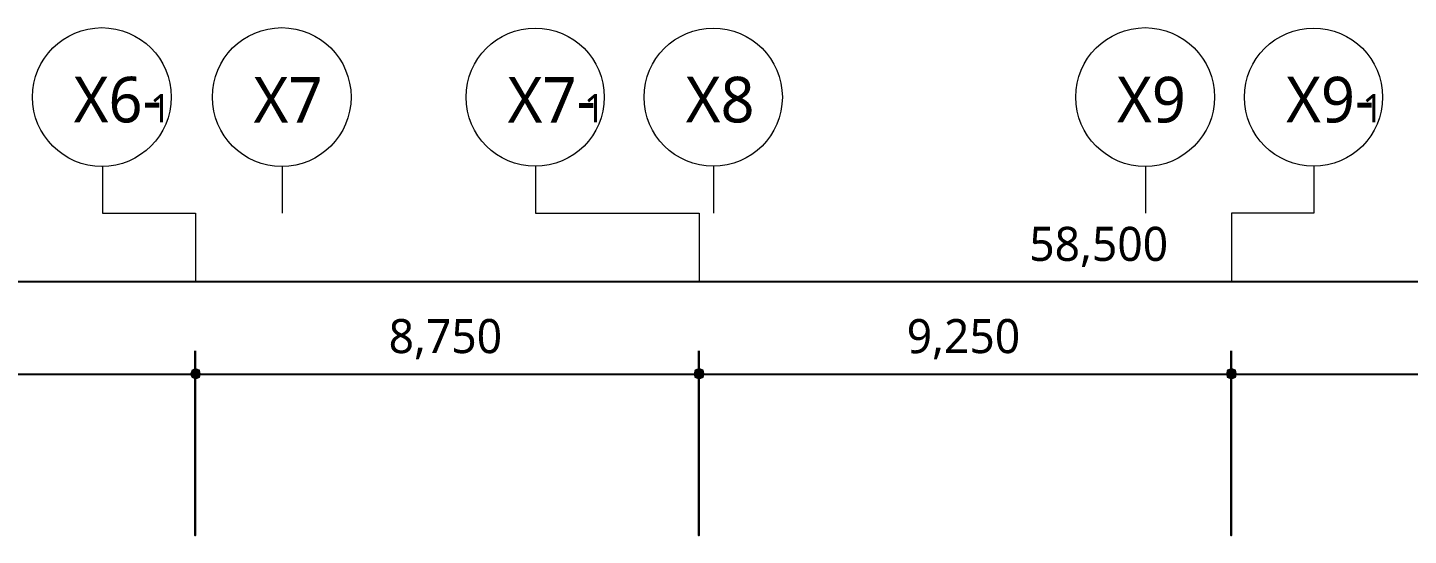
# Model space of a CAD drawing. Header units: millimetres. Extents: x -4020 to 126975, y -1911 to 106713.
# Drawn here: x 59774 to 83763, y 97899 to 106713 of the extents above; entities that cross this region are included whole.
import ezdxf

# ---------------------------------------------------------------- set-up
doc = ezdxf.new("R2010")
doc.units = ezdxf.units.MM
for name, color, linetype in [('PDF_문자', 7, 'Continuous'), ('PDF_솔리드 채우기', 7, 'Continuous'), ('PDF_형상', 7, 'Continuous')]:
    doc.layers.add(name, color=color, linetype=linetype)
doc.styles.add('PDF 맑은 고딕', font='malgun.ttf')

msp = doc.modelspace()

# ---------------------------------------------------------------- linework, layer by layer
at = {"layer": 'PDF_솔리드 채우기', "transparency": 33554559}
for points in [[(62626, 100775), (62595, 100697), (62688, 100697)], [(62626, 100775), (62595, 100697), (62688, 100697)], [(62688, 100806), (62626, 100775), (62688, 100697)], [(62688, 100806), (62626, 100775), (62688, 100697)], [(62766, 100775), (62688, 100806), (62688, 100697)], [(62766, 100775), (62688, 100806), (62688, 100697)], [(62782, 100697), (62766, 100775), (62688, 100697)], [(62782, 100697), (62766, 100775), (62688, 100697)], [(71362, 100775), (71347, 100697), (71440, 100697)], [(71362, 100775), (71347, 100697), (71440, 100697)], [(71440, 100806), (71362, 100775), (71440, 100697)], [(71440, 100806), (71362, 100775), (71440, 100697)], [(71518, 100775), (71440, 100806), (71440, 100697)], [(71518, 100775), (71440, 100806), (71440, 100697)], [(71533, 100697), (71518, 100775), (71440, 100697)], [(71533, 100697), (71518, 100775), (71440, 100697)], [(80611, 100775), (80596, 100697), (80689, 100697)], [(80611, 100775), (80596, 100697), (80689, 100697)], [(80689, 100806), (80611, 100775), (80689, 100697)], [(80689, 100806), (80611, 100775), (80689, 100697)], [(80767, 100775), (80689, 100806), (80689, 100697)], [(80767, 100775), (80689, 100806), (80689, 100697)], [(80782, 100697), (80767, 100775), (80689, 100697)], [(80782, 100697), (80767, 100775), (80689, 100697)], [(62595, 100697), (62626, 100635), (62688, 100697)], [(62595, 100697), (62626, 100635), (62688, 100697)], [(62626, 100635), (62688, 100604), (62688, 100697)], [(62626, 100635), (62688, 100604), (62688, 100697)], [(62688, 100604), (62766, 100635), (62688, 100697)], [(62766, 100635), (62782, 100697), (62688, 100697)], [(62688, 100604), (62766, 100635), (62688, 100697)], [(62766, 100635), (62782, 100697), (62688, 100697)], [(71347, 100697), (71362, 100635), (71440, 100697)], [(71347, 100697), (71362, 100635), (71440, 100697)], [(71362, 100635), (71440, 100604), (71440, 100697)], [(71362, 100635), (71440, 100604), (71440, 100697)], [(71440, 100604), (71518, 100635), (71440, 100697)], [(71518, 100635), (71533, 100697), (71440, 100697)], [(71440, 100604), (71518, 100635), (71440, 100697)], [(71518, 100635), (71533, 100697), (71440, 100697)], [(80596, 100697), (80611, 100635), (80689, 100697)], [(80596, 100697), (80611, 100635), (80689, 100697)], [(80611, 100635), (80689, 100604), (80689, 100697)], [(80611, 100635), (80689, 100604), (80689, 100697)], [(80689, 100604), (80767, 100635), (80689, 100697)], [(80767, 100635), (80782, 100697), (80689, 100697)], [(80689, 100604), (80767, 100635), (80689, 100697)], [(80767, 100635), (80782, 100697), (80689, 100697)]]:
    msp.add_solid(points, dxfattribs=at)
at = {"layer": 'PDF_형상', "lineweight": 5}
for points in [[(61072, 104303), (61072, 103495), (62688, 103495), (62688, 102298)], [(64196, 104303), (64196, 103495)], [(68595, 104303), (68595, 103495), (71440, 103495), (71440, 102298)], [(71689, 104303), (71689, 103495)], [(79197, 104303), (79197, 103495)], [(82119, 104303), (82119, 103495), (80689, 103495), (80689, 102298)]]:
    msp.add_lwpolyline(points, dxfattribs=at)
at = {"layer": 'PDF_형상', "lineweight": 25}
for points in [[(108089, 102298), (48789, 102298)], [(53794, 100697), (63089, 100697)], [(62281, 100697), (71841, 100697)], [(71032, 100697), (81089, 100697)], [(80281, 100697), (90089, 100697)]]:
    msp.add_lwpolyline(points, dxfattribs=at)
for points in [[(62685, 101101), (62685, 97899)], [(71437, 101101), (71437, 97899)], [(80685, 101101), (80685, 97899)]]:
    msp.add_lwpolyline(points, close=True, dxfattribs=at)
at = {"layer": 'PDF_형상', "lineweight": 5}
for centre, radius in [((61064, 105508), 1205), ((64188, 105508), 1205), ((68592, 105506), 1200), ((71686, 105506), 1200), ((79189, 105508), 1205), ((82116, 105506), 1200)]:
    msp.add_circle(centre, radius, dxfattribs=at)

# ---------------------------------------------------------------- texts
at = {"layer": 'PDF_문자', "attachment_point": 4, "style": 'PDF 맑은 고딕'}
for s, insert, char_height in [('X6-', (60574, 105458), 793.3), ('X7', (63699, 105458), 793.3), ('X7-', (68113, 105458), 793.3), ('X8', (71207, 105458), 793.3), ('X9', (78700, 105458), 793.3), ('X9-', (81638, 105458), 793.3), ('1', (61900, 105314), 492), ('1', (69440, 105314), 492), ('1', (82963, 105314), 492), ('58,500', (77176, 102906), 592.2), ('8,750', (66046, 101305), 592.2), ('9,250', (75047, 101305), 592.2)]:
    msp.add_mtext(s, dxfattribs=dict(at, insert=insert, char_height=char_height))

doc.saveas('drawing.dxf')
